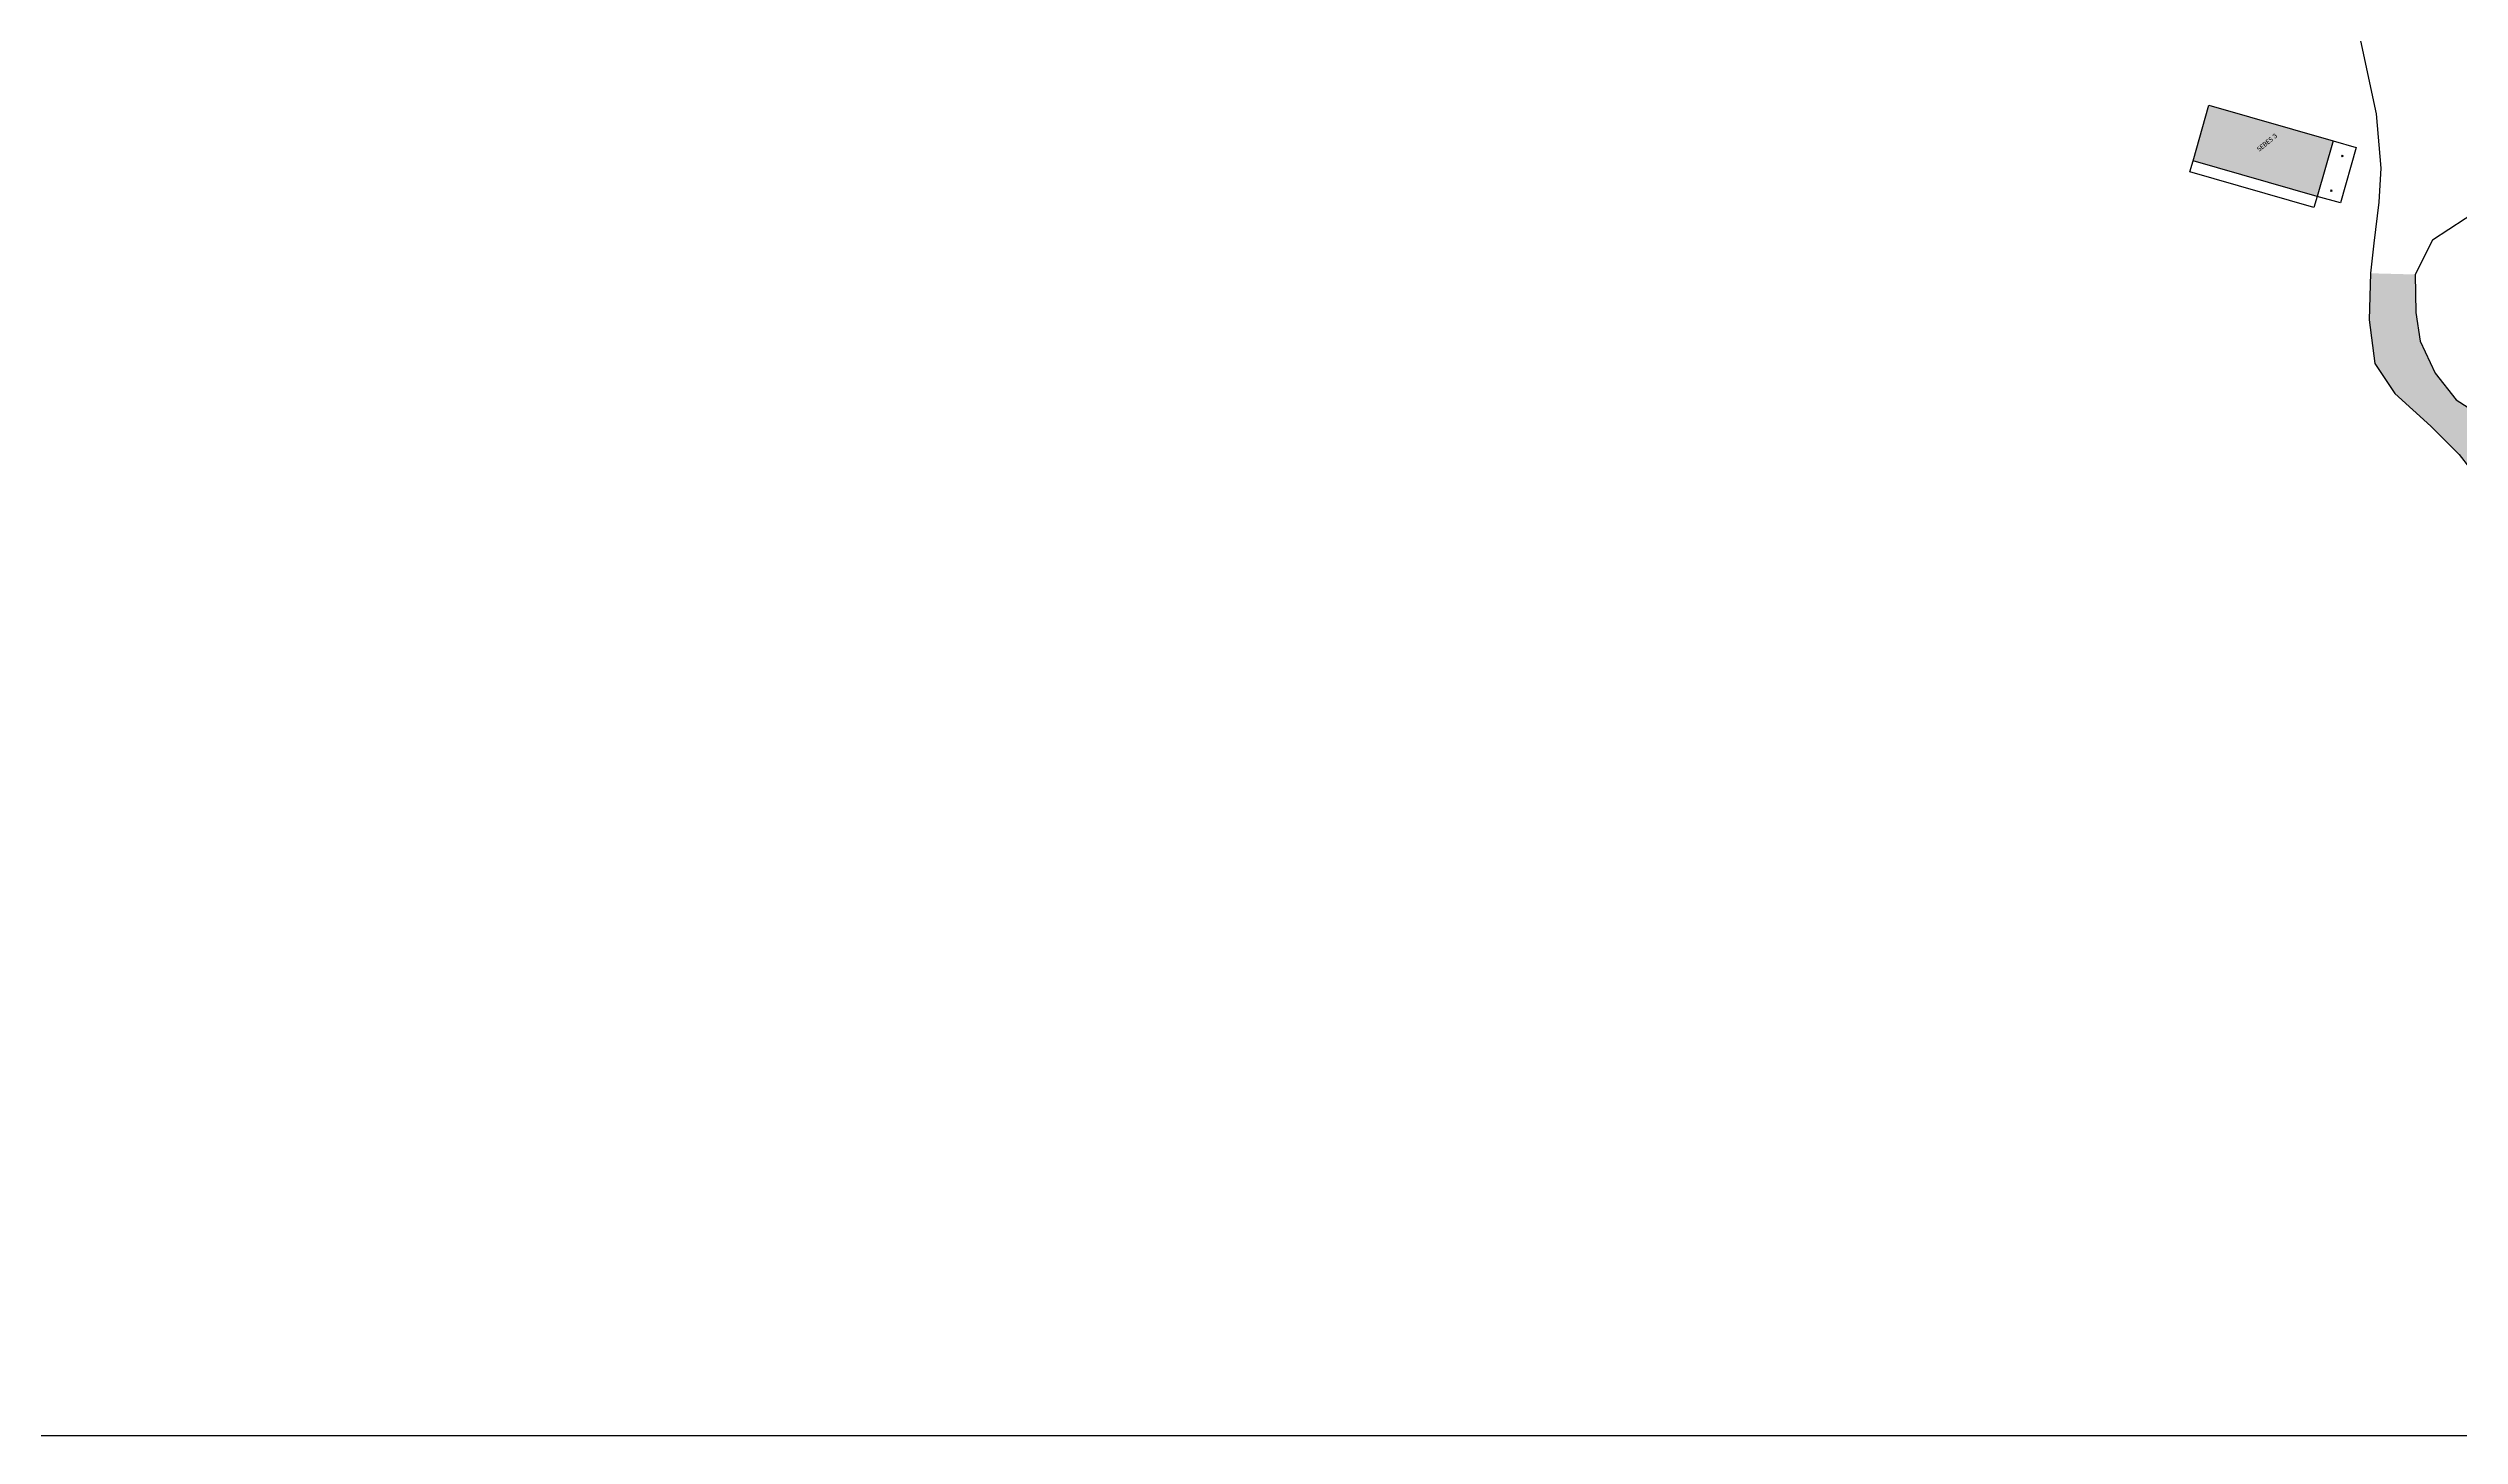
# Model space of a CAD drawing. Extents: x -427 to 62994, y 410 to 109394.
# Drawn here: x 62380.1 to 62630.4, y 108584.4 to 108728.5 of the extents above; entities that cross this region are included whole.
import ezdxf

# ---------------------------------------------------------------- set-up
doc = ezdxf.new("R2010")
doc.units = 0
doc.header["$MEASUREMENT"] = 0
for name, color, linetype in [('-GZ-Bord route', 7, 'Continuous'), ('-GZ-Bâtiment', 7, 'Continuous'), ('-GZ-Mur', 30, 'Continuous'), ('-GZ-Point de niveau', 7, 'Continuous')]:
    doc.layers.add(name, color=color, linetype=linetype)
doc.layers.add('no_plot', color=5, linetype='Continuous', plot=False)
doc.styles.add('Legend', font='calibri.ttf')

# ---------------------------------------------------------------- blocks, each defined once
blk = doc.blocks.new('t010')
at = {"color": 0}
for p, q in [((-0.02, 0.02), (-0.09, 0.09)), ((0, 0), (0, 0)), ((0.02, 0.02), (0.09, 0.09)), ((-0.02, -0.02), (-0.09, -0.09)), ((0.02, -0.02), (0.09, -0.09))]:
    blk.add_line(p, q, dxfattribs=at)

msp = doc.modelspace()

# ---------------------------------------------------------------- hatches: boundary and pattern name
at = {"layer": '-GZ-Bord route', "transparency": 33554483}
h = msp.add_hatch(color=256, dxfattribs=at)
h.dxf.hatch_style = 1
h.paths.add_polyline_path([(62642.069, 108677.211), (62640.278, 108679.905), (62637.749, 108683.847), (62633.86, 108689.498), (62630.024, 108691.964), (62627.846, 108694.738), (62626.297, 108698.046), (62625.817, 108701.019), (62625.751, 108704.983), (62621.135, 108705.108), (62620.983, 108700.279), (62621.578, 108695.74), (62623.647, 108692.613), (62627.375, 108689.219), (62630.325, 108686.284), (62634.629, 108680.742), (62636.809, 108678.216), (62639.069, 108674.851), (62640.74, 108671.884), (62642.537, 108668.389), (62642.973, 108665.324), (62642.797, 108661.21), (62644.138, 108656.262), (62649.464, 108650.776), (62653.767, 108646.64), (62656.425, 108643.95), (62660.521, 108641.246), (62662.878, 108639.78), (62666.289, 108638.173), (62669.518, 108637.35), (62672.352, 108637.198), (62675.958, 108637.411), (62675.498, 108641.055), (62672.752, 108640.919), (62670.402, 108641.002), (62667.763, 108641.687), (62664.897, 108643.174), (62662.608, 108644.86), (62659.21, 108647.661), (62656.828, 108650.189), (62652.424, 108653.861), (62649.537, 108657.36), (62649.005, 108663.695), (62648.762, 108666.218), (62646.806, 108670.322), (62644.041, 108673.165)])
at = {"layer": '-GZ-Bâtiment', "transparency": 33554534}
h = msp.add_hatch(color=256, dxfattribs=at)
h.dxf.hatch_style = 1
h.paths.add_polyline_path([(62604.36, 108722.582), (62602.731, 108716.78), (62615.591, 108713.092), (62617.27, 108718.855)])

# ---------------------------------------------------------------- linework, layer by layer
at = {"layer": '-GZ-Bord route', "flags": 128}
for points in [[(62620.083, 108729.25), (62621.731, 108721.653), (62622.209, 108716.013), (62621.976, 108712.5), (62621.486, 108708.219), (62621.135, 108705.108)], [(62636.029, 108714.097), (62627.566, 108708.542), (62625.751, 108704.983), (62625.817, 108701.019), (62626.297, 108698.046), (62627.846, 108694.738), (62630.024, 108691.964), (62633.86, 108689.498)], [(62620.983, 108700.279), (62621.578, 108695.74), (62623.647, 108692.613), (62627.375, 108689.219), (62630.325, 108686.284), (62634.629, 108680.742), (62636.809, 108678.216), (62639.069, 108674.851), (62640.74, 108671.884), (62642.537, 108668.389), (62642.973, 108665.324), (62642.797, 108661.21), (62644.138, 108656.262), (62649.464, 108650.776), (62653.767, 108646.64), (62656.425, 108643.95), (62660.521, 108641.246), (62662.878, 108639.78), (62666.289, 108638.173), (62669.518, 108637.35), (62672.352, 108637.198), (62675.958, 108637.411)]]:
    msp.add_lwpolyline(points, dxfattribs=at)
at = {"layer": '-GZ-Bâtiment', "flags": 128}
msp.add_lwpolyline([(62604.36, 108722.582), (62617.27, 108718.855), (62615.591, 108713.092), (62602.731, 108716.78)], close=True, dxfattribs=at)
msp.add_lwpolyline([(62621.135, 108705.108), (62620.983, 108700.279)], dxfattribs=at)
at = {"layer": '-GZ-Mur', "flags": 128}
msp.add_lwpolyline([(62617.27, 108718.855), (62619.641, 108718.156), (62618.005, 108712.411), (62615.591, 108713.092), (62615.255, 108711.939), (62602.36, 108715.655), (62602.731, 108716.78)], dxfattribs=at)
at = {"layer": 'no_plot', "color": 3}
msp.add_lwpolyline([(62007.333, 109394.275), (62994.444, 109394.275), (62994.444, 108584.364), (62007.333, 108584.364)], close=True, dxfattribs=at)

# ---------------------------------------------------------------- block references
at = {"layer": '-GZ-Point de niveau'}
for p in [(62618.218, 108717.299, 280.384), (62617.075, 108713.695, 280.38)]:
    msp.add_blockref('t010', p, dxfattribs=at)

# ---------------------------------------------------------------- texts
at = {"layer": '-GZ-Bâtiment', "insert": (62609.279, 108718.105), "char_height": 0.5, "width": 31.85768, "attachment_point": 1, "rotation": 39.6, "line_spacing_factor": 1.5, "style": 'Legend'}
msp.add_mtext('SEBES 3', dxfattribs=at)

doc.saveas('drawing.dxf')
